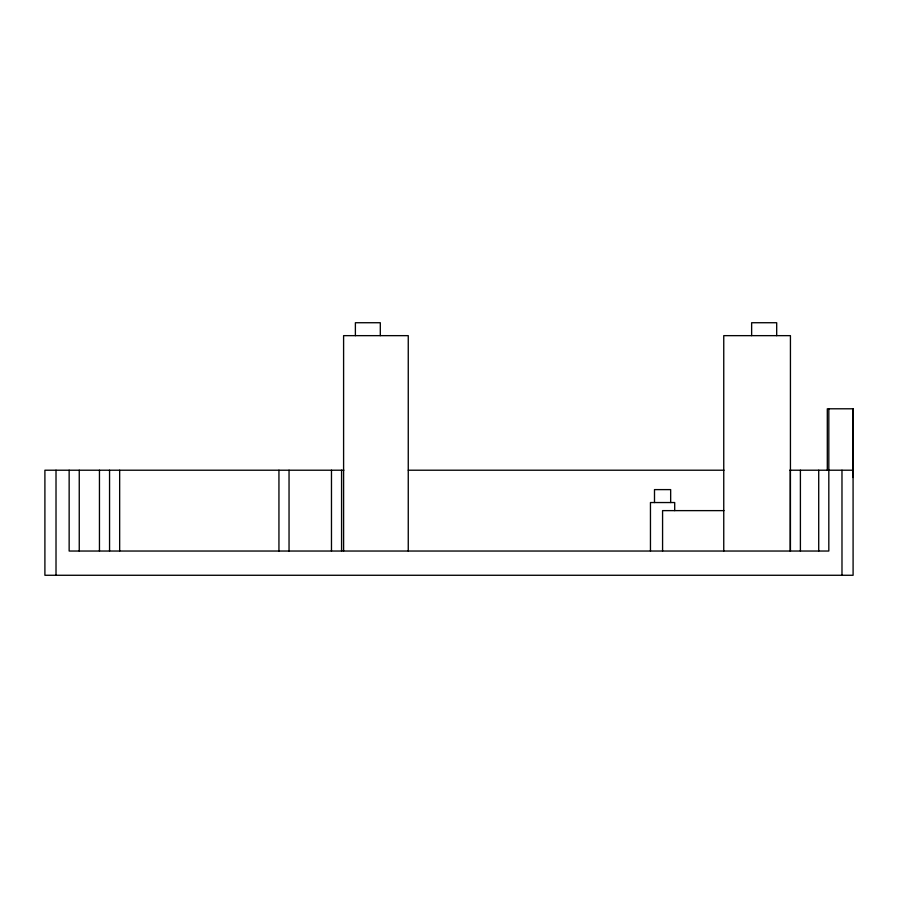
<?xml version="1.0" encoding="UTF-8"?>
<svg xmlns="http://www.w3.org/2000/svg" width="898" height="898" viewBox="0 0 898 898"><rect width="100%" height="100%" fill="white"/><g stroke="black" fill="none" stroke-linecap="round" stroke-linejoin="round"><path stroke-width="1.35" d="M650.455 551.035L650.455 502.543L674.701 502.543L674.701 510.625M654.496 502.543L654.496 489.612L670.66 489.612L670.66 502.543M723.754 551.035L723.754 335.65L790.431 335.65L790.431 551.035M853.021 426.572L853.066 408.792L827.305 408.792L827.305 470.215M343.878 470.215L44.9 470.215L44.9 575.27L853.1 575.27L853.066 408.792M408.287 470.215L723.979 470.215M789.757 470.215L853.089 470.215M723.956 510.625L662.578 510.625L662.578 551.035M853.021 408.792L853.021 477.489M841.976 470.215L841.987 575.27M828.82 408.792L828.82 551.035L69.146 551.035L69.146 470.215M818.718 470.215L818.718 551.035M800.399 470.215L800.399 551.035M790.296 470.215L790.251 551.035M776.691 335.65L776.691 322.73L751.637 322.73L751.637 335.65M408.253 551.035L408.253 335.65L343.597 335.65L343.597 551.035M380.303 335.65L380.303 322.73L355.384 322.73L355.384 335.65M341.577 470.215L341.577 551.035M331.474 470.215L331.474 551.035M289.044 470.215L289.044 551.035M278.941 470.215L278.941 551.035M119.659 470.215L119.659 551.035M109.556 470.215L109.556 551.035M99.454 470.215L99.454 551.035M79.248 470.215L79.248 551.035M56.013 470.215L56.013 575.27"/></g></svg>
